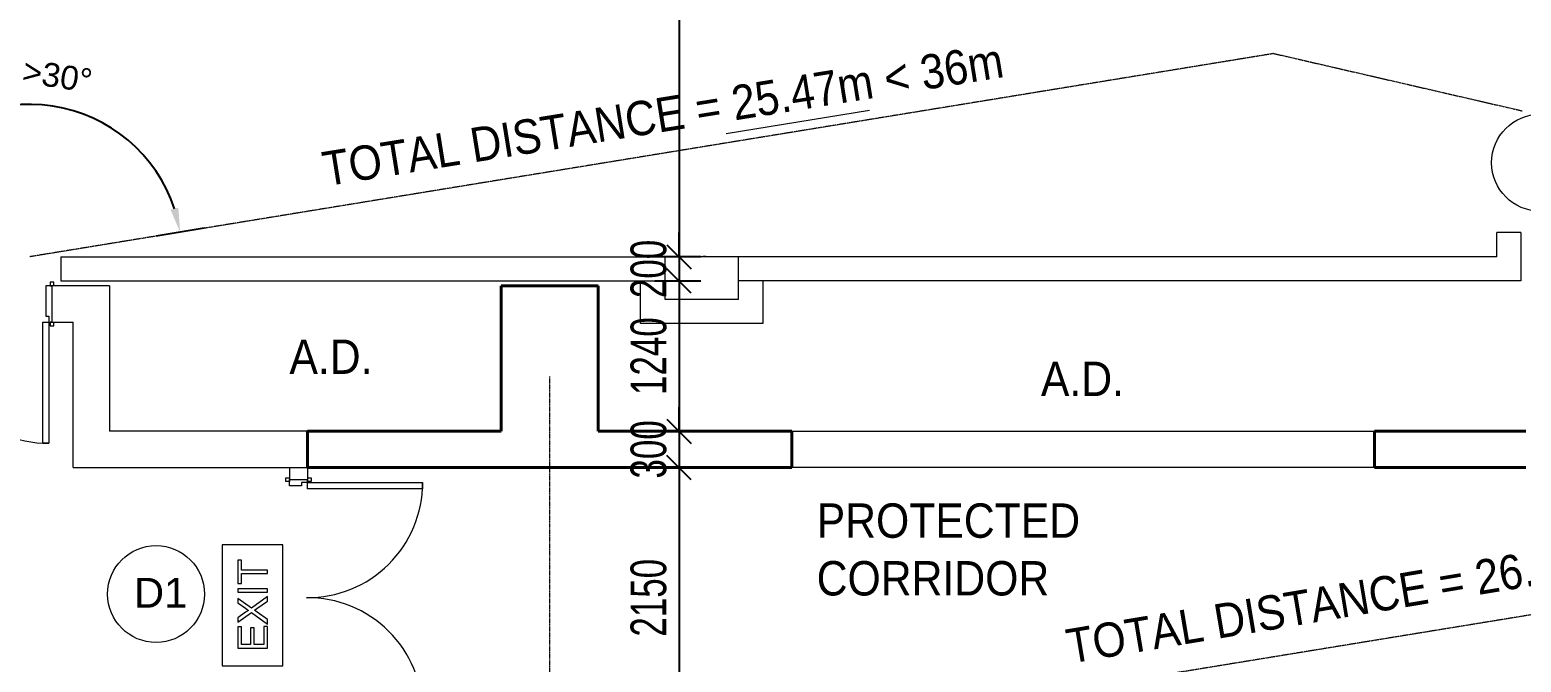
# Model space of a CAD drawing. Header units: millimetres. Extents: x 10569 to 232243, y -25347 to 80743.
# Drawn here: x 62832 to 75151, y 6250 to 11471 of the extents above; entities that cross this region are included whole.
import ezdxf

# ---------------------------------------------------------------- set-up
doc = ezdxf.new("R2010")
doc.units = ezdxf.units.MM
for name, pattern in [('Dash', [6, 3, -3]), ('Grid Line__1_200_', [10.5, 6, -1.5, 1.5, -1.5]), ('Hidden', [7.14375, 4.7625, -2.38125])]:
    doc.linetypes.add(name, pattern=pattern)
for name, color, linetype, lineweight in [('A-ANNO-DIMS', 211, 'Continuous', 5), ('A-ANNO-NOTE', 131, 'Continuous', 25), ('A-DETL', 90, 'Continuous', 9), ('A-DETL-HDLN', 90, 'Hidden', 9), ('A-DOOR', 31, 'Continuous', 20), ('A-DOOR-FRAM', 31, 'Continuous', 30), ('A-GENM', 13, 'Continuous', 20), ('A-WALL', 113, 'Continuous', 20), ('G-ANNO-TEXT', 231, 'Continuous', 5), ('I-FURN', 30, 'Continuous', 20), ('S-COLS', 52, 'Continuous', 20), ('S-GRID', 1, 'Continuous', 5)]:
    doc.layers.add(name, color=color, linetype=linetype, lineweight=lineweight)
doc.styles.add('Arial_2', font='arial.ttf', dxfattribs={"width": 0.7, "height": 295.05988})
doc.styles.add('Arial_3', font='arial.ttf', dxfattribs={"height": 196.706587})
doc.styles.add('Swis721 BT_3', font='swiss.ttf', dxfattribs={"height": 1.135285})
doc.styles.add('Swis721 BT_4', font='swiss.ttf', dxfattribs={"height": 245.978428})
doc.styles.add('Swis721 BT_6', font='swiss.ttf', dxfattribs={"width": 0.89, "height": 283.821263})
doc.dimstyles.new('Angular_-_1mm_Arial_2', dxfattribs={"dimscale": 304.8, "dimtxt": 200, "dimasz": 0.656168, "dimexe": 0.656168, "dimexo": 0.656168, "dimgap": 0.492126, "dimtad": 1, "dimdec": 4, "dimrnd": 0.0001, "dimzin": 0, "dimdsep": 46, "dimtxsty": 'Arial_3', "dimsah": 1, "dimcen": 0.09, "dimadec": 0, "dimazin": 0, "dimtfac": 1, "dimtdec": 4, "dimtix": 1, "dimtmove": 0, "dimatfit": 3, "dimfxl": 1, "dimtvp": 1, "dimtolj": 1, "dimtzin": 0, "dimarcsym": 2})
doc.dimstyles.new('Linear_-_1_5mm_Arial', dxfattribs={"dimscale": 304.8, "dimtxt": 300, "dimasz": 0.656168, "dimexe": 0.656168, "dimexo": 0.0625, "dimgap": 0.328084, "dimtad": 1, "dimdec": 0, "dimzin": 0, "dimdsep": 46, "dimtxsty": 'Arial_2', "dimblk1": 'OBLIQUE', "dimblk2": 'OBLIQUE', "dimsah": 1, "dimcen": 0.09, "dimadec": 0, "dimazin": 0, "dimtfac": 1, "dimtdec": 4, "dimtix": 1, "dimtmove": 0, "dimatfit": 3, "dimfxl": 0.656168, "dimfxlon": 1, "dimtvp": 1, "dimtolj": 1, "dimtzin": 0, "dimarcsym": 2})

# ---------------------------------------------------------------- blocks, each defined once
blk = doc.blocks.new('DLN-Double Door__X03_ - _M19_1900 x 2450 _WH_-16956328-TENDER DRAFT G_F')
at = {"layer": 'A-DOOR', "lineweight": 15}
for p, q in [((-950, 1025), (-900, 1025)), ((-950, 75), (-950, 1025)), ((-900, 1025), (-900, 75)), ((900, 1025), (900, 75)), ((950, 1025), (900, 1025)), ((950, 75), (950, 1025)), ((-900, 75), (-950, 75)), ((900, 75), (950, 75))]:
    blk.add_line(p, q, dxfattribs=at)
for centre, start, end in [((-950, 75), 359.5, 90), ((950, 75), 90, 180.5)]:
    blk.add_arc(centre, 950, start, end, dxfattribs=at)
at = {"layer": 'A-DOOR-FRAM', "lineweight": 15}
for p, q in [((-990, 105), (-960, 105)), ((-990, 75), (-990, 105)), ((-960, 75), (-975, 75)), ((-975, 75), (-950, 75)), ((-960, 105), (-960, 75)), ((-950, 75), (-950, 25)), ((-950, 25), (-925, 25)), ((-925, 25), (-925, -75)), ((925, 25), (950, 25)), ((925, -75), (925, 25)), ((950, 75), (975, 75)), ((950, 25), (950, 75)), ((960, 75), (960, 105)), ((960, 105), (990, 105)), ((975, 75), (960, 75)), ((990, 105), (990, 75)), ((-990, -105), (-990, -75)), ((-960, -105), (-990, -105)), ((-975, -75), (-960, -75)), ((-925, -75), (-975, -75)), ((-960, -75), (-960, -105)), ((975, -75), (925, -75)), ((960, -105), (960, -75)), ((960, -75), (975, -75)), ((990, -105), (960, -105)), ((990, -75), (990, -105))]:
    blk.add_line(p, q, dxfattribs=at)
blk = doc.blocks.new('DLN-Double Door__X03_ - _M18_2000 x 2450 _WH_-16954924-TENDER DRAFT G_F')
at = {"layer": 'A-DOOR', "lineweight": 15}
for p, q in [((-950, -150), (-1000, -150)), ((-1000, -150), (-1000, -1150)), ((-950, -1150), (-950, -150)), ((950, -150), (1000, -150)), ((950, -1150), (950, -150)), ((1000, -150), (1000, -1150)), ((-1000, -1150), (-950, -1150)), ((1000, -1150), (950, -1150))]:
    blk.add_line(p, q, dxfattribs=at)
for centre, start, end in [((-1000, -150), 270, 0.5), ((1000, -150), 179.5, 270)]:
    blk.add_arc(centre, 1000, start, end, dxfattribs=at)
at = {"layer": 'A-DOOR-FRAM', "lineweight": 15}
for p, q in [((-1010, 180), (-1040, 180)), ((-1040, 180), (-1040, 150)), ((-1025, 150), (-1010, 150)), ((-975, 150), (-1025, 150)), ((-1010, 150), (-1010, 180)), ((-975, -100), (-975, 150)), ((975, 150), (975, -100)), ((1025, 150), (975, 150)), ((1040, 180), (1010, 180)), ((1010, 180), (1010, 150)), ((1010, 150), (1025, 150)), ((1040, 150), (1040, 180)), ((-1000, -150), (-1000, -100)), ((-1000, -100), (-975, -100)), ((975, -100), (1000, -100)), ((1000, -100), (1000, -150)), ((-1040, -150), (-1040, -180)), ((-1040, -180), (-1010, -180)), ((-1010, -150), (-1025, -150)), ((-1025, -150), (-1000, -150)), ((-1010, -180), (-1010, -150)), ((1000, -150), (1025, -150)), ((1025, -150), (1010, -150)), ((1010, -150), (1010, -180)), ((1010, -180), (1040, -180)), ((1040, -180), (1040, -150))]:
    blk.add_line(p, q, dxfattribs=at)
blk = doc.blocks.new('DLN_Production Lighting PLB - DLN_Production Lighting PLB-15392208-TENDER DRAFT G_F')
at = {"layer": 'I-FURN', "lineweight": 9}
for p, q in [((305, 0), (-305, 0)), ((-305, 0), (-305, -350)), ((305, -350), (305, 0)), ((-305, -350), (305, -350)), ((-35, -355), (-35, -350)), ((-10, -355), (-35, -355)), ((-10, -350), (-10, -355)), ((10, -350), (10, -355)), ((35, -355), (10, -355)), ((35, -355), (35, -350))]:
    blk.add_line(p, q, dxfattribs=at)
blk = doc.blocks.new('DLN_EXIT Sign Board - DLN_EXIT Sign Board-5973881-TENDER DRAFT G_F')
at = {"layer": 'A-GENM'}
for p, q in [((500, 250), (-500, 250)), ((-500, 250), (-500, -250)), ((500, -250), (500, 250)), ((-177, 121), (-354, 121)), ((-354, 121), (-354, -125)), ((-323, 17), (-323, 90)), ((-323, 90), (-177, 90)), ((-185, 17), (-323, 17)), ((-185, -13), (-185, 17)), ((-177, 90), (-177, 121)), ((-59, 9), (-154, -125)), ((-102, 121), (-138, 121)), ((-138, 121), (-59, 9)), ((-57, 58), (-102, 121)), ((-42, 34), (-57, 58)), ((-24, 59), (-42, 34)), ((20, 121), (-24, 59)), ((-22, 9), (58, 121)), ((73, -125), (-22, 9)), ((58, 121), (20, 121)), ((138, 121), (108, 121)), ((108, 121), (108, -125)), ((138, -125), (138, 121)), ((373, 121), (181, 121)), ((181, 121), (181, 90)), ((181, 90), (262, 90)), ((262, 90), (262, -125)), ((292, -125), (292, 90)), ((292, 90), (373, 90)), ((373, 90), (373, 121)), ((-323, -94), (-323, -13)), ((-323, -13), (-185, -13)), ((-173, -94), (-323, -94)), ((-173, -125), (-173, -94)), ((-116, -125), (-55, -38)), ((-55, -38), (-40, -17)), ((-40, -17), (-27, -36)), ((-27, -36), (36, -125)), ((-354, -125), (-173, -125)), ((-154, -125), (-116, -125)), ((36, -125), (73, -125)), ((108, -125), (138, -125)), ((262, -125), (292, -125)), ((-500, -250), (500, -250))]:
    blk.add_line(p, q, dxfattribs=at)
blk = doc.blocks.new('GBP_Door Mark - 2 x 1_3_RT_ Border WHITE-4013245-TENDER DRAFT G_F')
at = {"layer": 'A-ANNO-NOTE', "lineweight": 5}
blk.add_circle((-31.356, 27.261), 2, dxfattribs=at)
blk = doc.blocks.new('_Oblique')
at = {"color": 0, "linetype": 'ByBlock', "lineweight": -2}
blk.add_line((-0.5, -0.5), (0.5, 0.5), dxfattribs=at)
blk = doc.blocks.new('DIMBLOCK179-TENDER DRAFT G_F')
at = {"layer": 'A-ANNO-DIMS', "color": 0, "lineweight": -2, "transparency": 16777216}
for p, q in [((68376, 29867), (67995, 29867)), ((68195, 29867), (68195, 9597)), ((68376, 9597), (67995, 9597))]:
    blk.add_line(p, q, dxfattribs=at)
at = {"layer": 'Defpoints', "color": 0, "transparency": 16777216}
for p in [(68395, 29867), (68195, 9597), (68395, 9597)]:
    blk.add_point(p, dxfattribs=at)
at = {"layer": 'A-ANNO-DIMS', "color": 0, "lineweight": -2, "transparency": 16777216, "xscale": 200, "yscale": 200, "zscale": 200}
for p, rotation in [((68195, 29867), 90), ((68195, 9597), 270)]:
    blk.add_blockref('_Oblique', p, dxfattribs=dict(at, rotation=rotation))
at = {"layer": 'A-ANNO-DIMS', "color": 0, "transparency": 16777216, "insert": (67944, 19732), "char_height": 295.1, "width": 941.54, "attachment_point": 5, "rotation": 90, "style": 'Arial_2'}
blk.add_mtext('\\A1;20270', dxfattribs=at)
blk = doc.blocks.new('DIMBLOCK180-TENDER DRAFT G_F')
at = {"layer": 'A-ANNO-DIMS', "color": 0, "lineweight": -2, "transparency": 16777216}
for p, q in [((68195, 9597), (68195, 9797)), ((68376, 9597), (67995, 9597)), ((68195, 9597), (68195, 9397)), ((68376, 9397), (67995, 9397)), ((68195, 9397), (68195, 9197))]:
    blk.add_line(p, q, dxfattribs=at)
at = {"layer": 'Defpoints', "color": 0, "transparency": 16777216}
for p in [(68395, 9597), (68195, 9397), (68395, 9397)]:
    blk.add_point(p, dxfattribs=at)
at = {"layer": 'A-ANNO-DIMS', "color": 0, "lineweight": -2, "transparency": 16777216, "xscale": 200, "yscale": 200, "zscale": 200}
for p, rotation in [((68195, 9597), 270), ((68195, 9397), 90)]:
    blk.add_blockref('_Oblique', p, dxfattribs=dict(at, rotation=rotation))
at = {"layer": 'A-ANNO-DIMS', "color": 0, "transparency": 16777216, "insert": (67944, 9497), "char_height": 295.1, "width": 564.92, "attachment_point": 5, "rotation": 90, "style": 'Arial_2'}
blk.add_mtext('\\A1;200', dxfattribs=at)
blk = doc.blocks.new('DIMBLOCK181-TENDER DRAFT G_F')
at = {"layer": 'A-ANNO-DIMS', "color": 0, "lineweight": -2, "transparency": 16777216}
for p, q in [((68376, 9397), (67995, 9397)), ((68195, 9397), (68195, 8157)), ((68376, 8157), (67995, 8157))]:
    blk.add_line(p, q, dxfattribs=at)
at = {"layer": 'Defpoints', "color": 0, "transparency": 16777216}
for p in [(68395, 9397), (68195, 8157), (68395, 8157)]:
    blk.add_point(p, dxfattribs=at)
at = {"layer": 'A-ANNO-DIMS', "color": 0, "lineweight": -2, "transparency": 16777216, "xscale": 200, "yscale": 200, "zscale": 200}
for p, rotation in [((68195, 9397), 90), ((68195, 8157), 270)]:
    blk.add_blockref('_Oblique', p, dxfattribs=dict(at, rotation=rotation))
at = {"layer": 'A-ANNO-DIMS', "color": 0, "transparency": 16777216, "insert": (67944, 8777), "char_height": 295.1, "width": 753.23, "attachment_point": 5, "rotation": 90, "style": 'Arial_2'}
blk.add_mtext('\\A1;1240', dxfattribs=at)
blk = doc.blocks.new('DIMBLOCK182-TENDER DRAFT G_F')
at = {"layer": 'A-ANNO-DIMS', "color": 0, "lineweight": -2, "transparency": 16777216}
for p, q in [((68195, 8157), (68195, 8357)), ((68376, 8157), (67995, 8157)), ((68195, 8157), (68195, 7857)), ((68376, 7857), (67995, 7857)), ((68195, 7857), (68195, 7657))]:
    blk.add_line(p, q, dxfattribs=at)
at = {"layer": 'Defpoints', "color": 0, "transparency": 16777216}
for p in [(68395, 8157), (68195, 7857), (68395, 7857)]:
    blk.add_point(p, dxfattribs=at)
at = {"layer": 'A-ANNO-DIMS', "color": 0, "lineweight": -2, "transparency": 16777216, "xscale": 200, "yscale": 200, "zscale": 200}
for p, rotation in [((68195, 8157), 270), ((68195, 7857), 90)]:
    blk.add_blockref('_Oblique', p, dxfattribs=dict(at, rotation=rotation))
at = {"layer": 'A-ANNO-DIMS', "color": 0, "transparency": 16777216, "insert": (67944, 8007), "char_height": 295.1, "width": 564.92, "attachment_point": 5, "rotation": 90, "style": 'Arial_2'}
blk.add_mtext('\\A1;300', dxfattribs=at)
blk = doc.blocks.new('DIMBLOCK183-TENDER DRAFT G_F')
at = {"layer": 'A-ANNO-DIMS', "color": 0, "lineweight": -2, "transparency": 16777216}
for p, q in [((68376, 7857), (67995, 7857)), ((68195, 7857), (68195, 5707)), ((68376, 5707), (67995, 5707))]:
    blk.add_line(p, q, dxfattribs=at)
at = {"layer": 'Defpoints', "color": 0, "transparency": 16777216}
for p in [(68395, 7857), (68195, 5707), (68395, 5707)]:
    blk.add_point(p, dxfattribs=at)
at = {"layer": 'A-ANNO-DIMS', "color": 0, "lineweight": -2, "transparency": 16777216, "xscale": 200, "yscale": 200, "zscale": 200}
for p, rotation in [((68195, 7857), 90), ((68195, 5707), 270)]:
    blk.add_blockref('_Oblique', p, dxfattribs=dict(at, rotation=rotation))
at = {"layer": 'A-ANNO-DIMS', "color": 0, "transparency": 16777216, "insert": (67944, 6782), "char_height": 295.1, "width": 753.23, "attachment_point": 5, "rotation": 90, "style": 'Arial_2'}
blk.add_mtext('\\A1;2150', dxfattribs=at)
blk = doc.blocks.new('DIMBLOCK229-TENDER DRAFT G_F')
at = {"layer": 'A-ANNO-DIMS', "color": 0, "lineweight": -2, "transparency": 16777216}
for p, q in [((61527, 10252), (61885, 10073)), ((64272, 9833), (63877, 9768))]:
    blk.add_line(p, q, dxfattribs=at)
blk.add_arc((62832, 9597), 1259, 18.3826, 144.233, dxfattribs=at)
at = {"layer": 'A-ANNO-DIMS', "color": 0, "transparency": 16777216}
for points in [[(61838, 10316), (61781, 10351), (61706, 10162)], [(64059, 10003), (63994, 9987), (64074, 9800)]]:
    blk.add_solid(points, dxfattribs=at)
at = {"layer": 'Defpoints', "color": 0, "transparency": 16777216}
for p in [(63512, 10657), (61349, 10342), (64469, 9865), (62832, 9597)]:
    blk.add_point(p, dxfattribs=at)
at = {"layer": 'A-ANNO-DIMS', "color": 0, "transparency": 16777216, "insert": (63060, 11090), "char_height": 196.7, "width": 686.77, "attachment_point": 5, "rotation": 351.3078, "style": 'Arial_3'}
blk.add_mtext('\\A1;>30°', dxfattribs=at)
blk = doc.blocks.new('GBP_Door Mark - 2 x 1_3_R_T_ Border _EM_ON_-18777231-TENDER DRAFT G_F')
at = {"layer": 'A-ANNO-NOTE', "lineweight": 5}
blk.add_circle((-31.356, 27.261), 2, dxfattribs=at)
at = {"layer": 'A-ANNO-NOTE', "lineweight": 5, "insert": (-30.02, 29.767), "char_height": 1.1353, "width": 2.7792, "attachment_point": 1, "line_spacing_factor": 1.00667, "style": 'Swis721 BT_3'}
blk.add_mtext('EM', dxfattribs=at)

msp = doc.modelspace()

# ---------------------------------------------------------------- linework, layer by layer
at = {"layer": 'A-DETL', "lineweight": 20}
msp.add_line((68584.3794, 10613.97405), (69768.69807, 10807.33714), dxfattribs=at)
at = {"layer": 'A-DETL-HDLN', "linetype": 'Dash'}
for p, q in [((73109.18858, 11275.50941), (62831.55536, 9597.48558)), ((73109.18858, 11275.50941), (75159.29297, 10802.48546)), ((77547.06913, 7018.70433), (69839.29296, 5760.25972))]:
    msp.add_line(p, q, dxfattribs=at)
at = {"layer": 'A-WALL'}
for p, q in [((75149.293, 9797.48546), (74949.293, 9797.48546)), ((74949.293, 9597.48558), (74949.293, 9797.48546)), ((75149.293, 9797.48546), (75149.293, 9397.48558)), ((63089.29297, 9597.48558), (68076.79297, 9597.48558)), ((63089.29297, 9597.48558), (63089.29297, 9397.48558)), ((74949.293, 9597.48558), (68686.79297, 9597.48558)), ((63089.29297, 9397.48558), (68076.79297, 9397.48558)), ((67876.79297, 9047.48558), (67876.79297, 9397.48558)), ((75149.293, 9397.48558), (68686.79297, 9397.48558)), ((68886.79297, 9397.48558), (68886.79297, 9047.48558)), ((63489.29297, 9357.48546), (63014.29297, 9357.48546)), ((63014.29297, 9357.48546), (63014.29297, 9057.48546)), ((63489.29297, 9357.48546), (63489.29297, 8157.48546)), ((63014.29297, 9057.48546), (63189.29297, 9057.48546)), ((63189.29297, 7857.48546), (63189.29297, 9057.48546)), ((68886.79297, 9047.48558), (67876.79297, 9047.48558)), ((65126.79297, 8157.48546), (63489.29297, 8157.48546)), ((65134.29297, 7857.48546), (65134.29297, 8157.48546)), ((69126.79297, 8157.48546), (73939.29297, 8157.48546)), ((63189.29297, 7857.48546), (65126.79297, 7857.48546)), ((64976.79297, 7857.48546), (64976.79297, 7757.48546)), ((65126.79297, 7857.48546), (65126.79297, 7757.48546)), ((73939.29297, 7857.48546), (69126.79297, 7857.48546)), ((64976.79297, 7757.48546), (65126.79297, 7757.48546))]:
    msp.add_line(p, q, dxfattribs=at)
at = {"layer": 'A-WALL', "color": 10, "lineweight": 40}
for p, q in [((65126.79297, 7857.48546), (65126.79297, 8157.48546)), ((65126.79297, 8157.48546), (66726.79297, 8157.48546)), ((69126.79297, 8157.48546), (67526.79297, 8157.48546)), ((69126.79297, 7857.48546), (69126.79297, 8157.48546)), ((73939.29297, 7857.48546), (73939.29297, 8157.48546)), ((73939.29297, 8157.48546), (75189.29297, 8157.48546)), ((65126.79297, 7857.48546), (66726.79297, 7857.48546)), ((69126.79297, 7857.48546), (67526.79297, 7857.48546)), ((75189.29297, 7857.48546), (73939.29297, 7857.48546))]:
    msp.add_line(p, q, dxfattribs=at)
at = {"layer": 'S-COLS', "color": 10, "lineweight": 40}
for p, q in [((67526.79297, 9357.48546), (66726.79297, 9357.48546)), ((66726.79297, 9357.48546), (66726.79297, 8157.48546)), ((67526.79297, 9357.48546), (67526.79297, 8157.48546)), ((66726.79297, 7857.48546), (67526.79297, 7857.48546))]:
    msp.add_line(p, q, dxfattribs=at)
at = {"layer": 'S-GRID', "linetype": 'Grid Line__1_200_'}
msp.add_line((67126.79297, 3607.48546), (67126.79297, 8607.48546), dxfattribs=at)

# ---------------------------------------------------------------- block references
at = {"layer": 'A-ANNO-NOTE', "lineweight": 5, "xscale": 200, "yscale": 200, "zscale": 200}
msp.add_blockref('GBP_Door Mark - 2 x 1_3_R_T_ Border _EM_ON_-18777231-TENDER DRAFT G_F', (81578.57217, 4921.69388), dxfattribs=at)
at = {"layer": 'A-ANNO-NOTE', "xscale": 200, "yscale": 200, "zscale": 200}
msp.add_blockref('GBP_Door Mark - 2 x 1_3_RT_ Border WHITE-4013245-TENDER DRAFT G_F', (70146.25383, 1360.36429), dxfattribs=at)
at = {"layer": 'A-DOOR', "lineweight": 15}
msp.add_blockref('DLN-Double Door__X03_ - _M18_2000 x 2450 _WH_-16954924-TENDER DRAFT G_F', (61989.29297, 9207.48546), dxfattribs=at)
at = {"layer": 'A-DOOR', "lineweight": 15, "rotation": 270}
msp.add_blockref('DLN-Double Door__X03_ - _M19_1900 x 2450 _WH_-16956328-TENDER DRAFT G_F', (65051.79297, 6782.48546), dxfattribs=at)
at = {"layer": 'A-GENM', "rotation": 90.00000000000053}
msp.add_blockref('DLN_EXIT Sign Board - DLN_EXIT Sign Board-5973881-TENDER DRAFT G_F', (64671.79297, 6718.94928), dxfattribs=at)
at = {"layer": 'I-FURN', "lineweight": 9, "rotation": 180}
msp.add_blockref('DLN_Production Lighting PLB - DLN_Production Lighting PLB-15392208-TENDER DRAFT G_F', (68381.79297, 9247.48558), dxfattribs=at)

# ---------------------------------------------------------------- texts
at = {"layer": 'A-ANNO-NOTE', "lineweight": 5, "insert": (63912.57502, 6946.10055), "char_height": 245.978428, "width": 514.7814219, "attachment_point": 2, "line_spacing_factor": 1.00667, "style": 'Swis721 BT_4'}
msp.add_mtext('D1', dxfattribs=at)
at = {"layer": 'G-ANNO-TEXT', "color": 7, "char_height": 283.8212635, "width": 6836.4, "attachment_point": 1, "line_spacing_factor": 1.00667, "style": 'Swis721 BT_6'}
for s, insert, rotation in [('TOTAL DISTANCE = 25.47m < 36m', (65231.61833, 10459.59867), 9.142175532), ('TOTAL DISTANCE = 26.70m < 36m', (71375.82695, 6517.757), 9.534837411)]:
    msp.add_mtext(s, dxfattribs=dict(at, insert=insert, rotation=rotation))
at = {"layer": 'G-ANNO-TEXT', "color": 7, "char_height": 283.821263, "attachment_point": 1, "line_spacing_factor": 1.00667, "style": 'Swis721 BT_6'}
for s, insert, width in [('A.D.', (64976.50406, 8914.14457), 792), ('A.D.', (71184.35742, 8731.65226), 792), ('PROTECTED\\PCORRIDOR', (69332.01687, 7560.94141), 2473.2)]:
    msp.add_mtext(s, dxfattribs=dict(at, insert=insert, width=width))

# ---------------------------------------------------------------- dimensions: what is measured, and where the dimension line sits
at = {"layer": 'A-ANNO-DIMS'}
for base, p1, p2, override, picture, middle in [((68194.89734, 9597.48558), (68394.89734, 29867.48546), (68394.89734, 9597.48558), {"dimpost": '<>', "dimfxl": 20269.999876}, 'DIMBLOCK179-TENDER DRAFT G_F', (67944.24774, 19732.48552)), ((68194.89734, 9397.48558), (68394.89734, 9597.48558), (68394.89734, 9397.48558), {"dimpost": '<>', "dimfxl": 200}, 'DIMBLOCK180-TENDER DRAFT G_F', (67944.24774, 9497.48558)), ((68194.89734, 8157.48546), (68394.89734, 9397.48558), (68394.89734, 8157.48546), {"dimpost": '<>', "dimfxl": 1240.00012}, 'DIMBLOCK181-TENDER DRAFT G_F', (67944.24774, 8777.48552)), ((68194.89734, 7857.48546), (68394.89734, 8157.48546), (68394.89734, 7857.48546), {"dimpost": '<>', "dimfxl": 300}, 'DIMBLOCK182-TENDER DRAFT G_F', (67944.14711, 8007.48546)), ((68194.89734, 5707.48546), (68394.89734, 7857.48546), (68394.89734, 5707.48546), {"dimpost": '<>', "dimfxl": 2150.000005}, 'DIMBLOCK183-TENDER DRAFT G_F', (67944.24774, 6782.48546))]:
    dim = msp.add_linear_dim(base=base, p1=p1, p2=p2, angle=90, dimstyle='Linear_-_1_5mm_Arial', override=override, dxfattribs=at)
    dim.commit()
    dim.dimension.update_dxf_attribs({"geometry": picture, "text_midpoint": middle})
dim = msp.add_angular_dim_3p(base=(63511.90822, 10657.08755), center=(62831.55536, 9597.48558), p1=(64469.09356, 9864.84559), p2=(61348.69889, 10341.89772), text='>30°', dimstyle='Angular_-_1mm_Arial_2', override={"dimpost": '<>', "dimfxl": 3156.650388}, dxfattribs=at)
dim.commit()
dim.dimension.update_dxf_attribs({"geometry": 'DIMBLOCK229-TENDER DRAFT G_F', "text_midpoint": (63059.71349, 11089.86637)})

doc.saveas('drawing.dxf')
